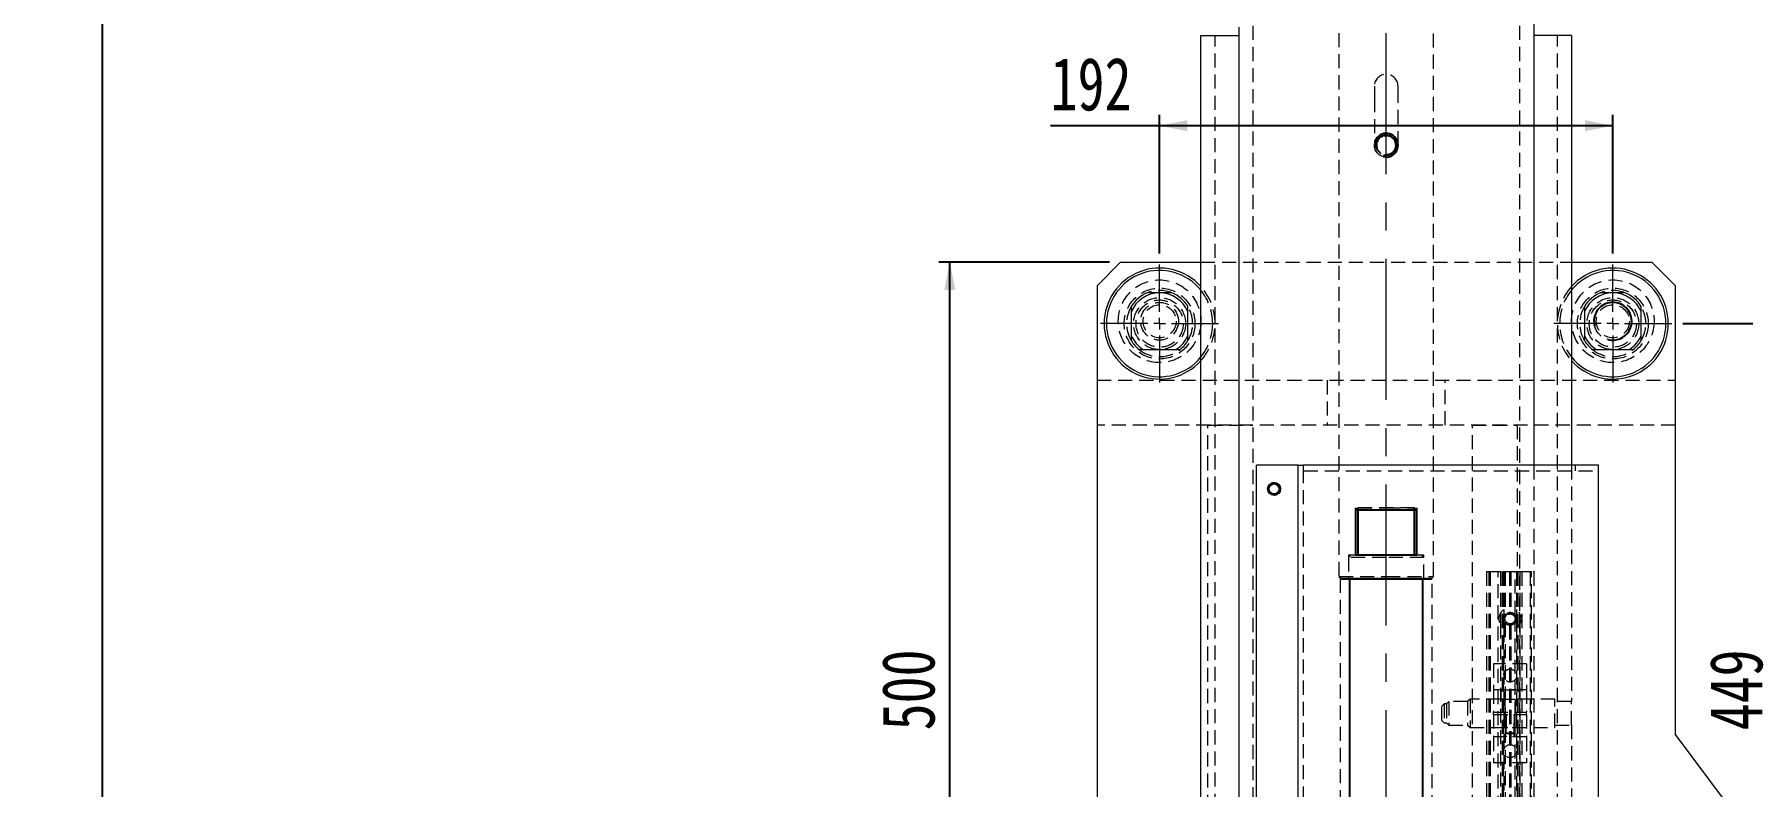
# Model space of a CAD drawing. Header units: millimetres. Extents: x 0 to 3953, y 1 to 2793.
# Drawn here: x 509 to 1233, y 1087 to 1405 of the extents above; entities that cross this region are included whole.
import ezdxf

# ---------------------------------------------------------------- set-up
doc = ezdxf.new("R2010")
doc.units = ezdxf.units.MM
doc.header["$LTSCALE"] = 4.7
doc.linetypes.add('CENTERX2', pattern=[20.32, 12.7, -2.54, 2.54, -2.54])
doc.linetypes.add('HIDDEN', pattern=[1.905, 1.27, -0.635])
doc.layers.add('D', color=1, linetype='Continuous')
doc.layers.add('SLD-0', color=7, linetype='Continuous', lineweight=15)
doc.styles.add('SLDTEXTSTYLE1', font='TXT', dxfattribs={"width": 0.75})
doc.dimstyles.new('SLDDIMSTYLE0', dxfattribs={"dimtxt": 22.38375, "dimasz": 11.75, "dimexe": 0, "dimexo": 0.0625, "dimgap": 5.595937, "dimtad": 1, "dimrnd": 1e-09, "dimzin": 12, "dimdsep": 46, "dimtxsty": 'SLDTEXTSTYLE1', "dimsah": 1, "dimcen": 0.09, "dimadec": 0, "dimazin": 3, "dimtfac": 1, "dimtofl": 0, "dimtmove": 0, "dimatfit": 3, "dimfxl": 0, "dimfrac": 2, "dimtolj": 1, "dimtzin": 12, "dimarcsym": 0})

# ---------------------------------------------------------------- blocks, each defined once
blk = doc.blocks.new('_D_15')
at = {"layer": 'D'}
for p, q in [((986.14, 1312.25), (986.14, 1371.02)), ((1178.14, 1312.25), (1178.14, 1371.02)), ((986.14, 1366.36), (939.98, 1366.36)), ((1178.14, 1366.36), (986.14, 1366.36))]:
    blk.add_line(p, q, dxfattribs=at)
for points in [[(986.14, 1366.36), (997.89, 1364.01), (997.89, 1368.71)], [(1178.14, 1366.36), (1166.39, 1368.71), (1166.39, 1364.01)]]:
    blk.add_solid(points, dxfattribs=at)
at = {"layer": 'D', "insert": (939.98, 1395.22), "char_height": 22.384, "attachment_point": 1, "style": 'SLDTEXTSTYLE1'}
blk.add_mtext('192', dxfattribs=at)
blk = doc.blocks.new('_D_16')
at = {"layer": 'D'}
for p, q in [((1207.8, 1282.59), (1252.66, 1282.59)), ((1248, 1282.59), (1248, 833.59)), ((1207.8, 833.59), (1252.66, 833.59))]:
    blk.add_line(p, q, dxfattribs=at)
for points in [[(1248, 1282.59), (1245.65, 1270.84), (1250.35, 1270.84)], [(1248, 833.59), (1250.35, 845.34), (1245.65, 845.34)]]:
    blk.add_solid(points, dxfattribs=at)
at = {"layer": 'D', "insert": (1219.15, 1110.38), "char_height": 22.384, "attachment_point": 1, "rotation": 90, "style": 'SLDTEXTSTYLE1'}
blk.add_mtext('449', dxfattribs=at)
blk = doc.blocks.new('_D_17')
at = {"layer": 'D'}
for p, q in [((964.99, 1308.59), (892.64, 1308.59)), ((897.29, 808.59), (897.29, 1308.59)), ((964.99, 808.59), (892.64, 808.59))]:
    blk.add_line(p, q, dxfattribs=at)
for points in [[(897.29, 1308.59), (894.94, 1296.84), (899.64, 1296.84)], [(897.29, 808.59), (899.64, 820.34), (894.94, 820.34)]]:
    blk.add_solid(points, dxfattribs=at)
at = {"layer": 'D', "insert": (868.44, 1110.38), "char_height": 22.384, "attachment_point": 1, "rotation": 90, "style": 'SLDTEXTSTYLE1'}
blk.add_mtext('500', dxfattribs=at)
blk = doc.blocks.new('_D_18')
at = {"layer": 'D'}
for p, q in [((1227.49, 2508.59), (533.59, 2508.59)), ((538.24, 2508.59), (538.24, 381.59)), ((727.49, 381.59), (533.59, 381.59))]:
    blk.add_line(p, q, dxfattribs=at)
for points in [[(538.24, 2508.59), (535.89, 2496.84), (540.59, 2496.84)], [(538.24, 381.59), (540.59, 393.34), (535.89, 393.34)]]:
    blk.add_solid(points, dxfattribs=at)
at = {"layer": 'D', "insert": (509.39, 1412.01), "char_height": 22.384, "attachment_point": 1, "rotation": 90, "style": 'SLDTEXTSTYLE1'}
blk.add_mtext('2127', dxfattribs=at)
blk = doc.blocks.new('SW_CENTERMARKSYMBOL_4')
at = {"layer": 'SLD-0', "color": 0}
for p, q in [((0, 5), (0, 25)), ((-5, 0), (-25, 0)), ((0, 0), (-2.5, 0)), ((0, 0), (0, 2.5)), ((0, 0), (0, -2.5)), ((0, 0), (2.5, 0)), ((5, 0), (25, 0)), ((0, -5), (0, -25))]:
    blk.add_line(p, q, dxfattribs=at)
blk = doc.blocks.new('SW_CENTERMARKSYMBOL_5')
at = {"layer": 'SLD-0', "color": 0}
for p, q in [((0, 5), (0, 25)), ((-5, 0), (-25, 0)), ((0, 0), (-2.5, 0)), ((0, 0), (0, 2.5)), ((0, 0), (0, -2.5)), ((0, 0), (2.5, 0)), ((5, 0), (25, 0)), ((0, -5), (0, -25))]:
    blk.add_line(p, q, dxfattribs=at)

msp = doc.modelspace()

# ---------------------------------------------------------------- linework, layer by layer
at = {"color": 7, "linetype": 'HIDDEN', "lineweight": 0}
for p, q in [((1025.644, 1614.593), (1025.644, 447.593)), ((1138.644, 1614.593), (1138.644, 447.593)), ((1009.644, 504.593), (1009.644, 1404.593)), ((1062.144, 1405.593), (1062.144, 1175.593)), ((1102.144, 1175.593), (1102.144, 1405.593)), ((1154.644, 504.593), (1154.644, 1404.593)), ((1077.144, 1383.093), (1077.144, 1378.093)), ((1087.144, 1378.093), (1087.144, 1383.093)), ((1077.144, 1378.093), (1077.144, 1358.093)), ((1087.144, 1358.093), (1087.144, 1378.093)), ((1003.644, 1308.593), (1160.644, 1308.593)), ((959.644, 1258.593), (1204.644, 1258.593)), ((1057.144, 1258.593), (1057.144, 1239.593)), ((1107.144, 1239.593), (1107.144, 1258.593)), ((1204.644, 1239.593), (959.644, 1239.593)), ((1006.644, 1239.593), (1025.644, 1239.593)), ((1006.644, 808.593), (1006.644, 1239.593)), ((1118.644, 808.593), (1118.644, 1239.593)), ((1118.644, 1239.593), (1137.644, 1239.593)), ((1137.644, 1239.593), (1137.644, 1177.593)), ((1047.144, 722.593), (1047.144, 1222.593)), ((1047.144, 1220.293), (1047.144, 1222.593)), ((1047.144, 1220.293), (1172.144, 1220.293)), ((1144.644, 1222.593), (1144.644, 1177.593)), ((1160.644, 1222.593), (1160.644, 1122.593)), ((1162.144, 1222.593), (1162.144, 1220.293)), ((1070.144, 1204.593), (1069.144, 1203.593)), ((1082.144, 1203.593), (1069.144, 1203.593)), ((1069.144, 1203.593), (1069.144, 1184.593)), ((1094.144, 1204.593), (1070.144, 1204.593)), ((1070.144, 1204.593), (1082.144, 1204.593)), ((1070.144, 1204.593), (1070.144, 1184.593)), ((1082.144, 1204.593), (1094.144, 1204.593)), ((1095.144, 1203.593), (1082.144, 1203.593)), ((1094.144, 1184.593), (1094.144, 1204.593)), ((1095.144, 1203.593), (1094.144, 1204.593)), ((1095.144, 1184.593), (1095.144, 1203.593)), ((1098.144, 1184.593), (1066.144, 1184.593)), ((1066.144, 1184.593), (1066.144, 1174.593)), ((1067.144, 1184.593), (1066.144, 1183.593)), ((1082.144, 1183.593), (1066.144, 1183.593)), ((1066.144, 1183.593), (1066.144, 1174.593)), ((1098.144, 1183.593), (1082.144, 1183.593)), ((1098.144, 1183.593), (1097.144, 1184.593)), ((1098.144, 1174.593), (1098.144, 1184.593)), ((1098.144, 1174.593), (1098.144, 1183.593)), ((1062.144, 1175.593), (1082.144, 1175.593)), ((1062.144, 1175.593), (1063.144, 1174.593)), ((1062.644, 1174.593), (1082.144, 1174.593)), ((1062.644, 1174.593), (1062.644, 575.593)), ((1082.144, 1175.593), (1102.144, 1175.593)), ((1098.144, 1174.593), (1101.644, 1174.593)), ((1101.144, 1174.593), (1102.144, 1175.593)), ((1101.644, 575.593), (1101.644, 1174.593)), ((1124.644, 1177.593), (1124.644, 727.593)), ((1124.644, 1177.593), (1124.944, 1177.593)), ((1124.944, 1177.593), (1131.694, 1177.593)), ((1125.644, 1177.593), (1125.644, 727.593)), ((1126.144, 1177.593), (1126.144, 727.593)), ((1129.644, 727.593), (1129.644, 1177.593)), ((1130.494, 1177.593), (1130.494, 1159.904)), ((1131.337, 1177.593), (1131.337, 727.593)), ((1131.644, 1177.593), (1131.644, 727.593)), ((1131.694, 1177.593), (1131.994, 1177.593)), ((1131.994, 1177.593), (1131.994, 1161.535)), ((1131.994, 1177.593), (1134.337, 1177.593)), ((1132.494, 1177.593), (1132.494, 1159.319)), ((1134.337, 1177.593), (1134.337, 1160.326)), ((1134.337, 1177.593), (1134.644, 1177.593)), ((1134.644, 1177.593), (1134.644, 1160.343)), ((1134.644, 1177.593), (1134.951, 1177.593)), ((1134.951, 1177.593), (1134.951, 1160.326)), ((1134.951, 1177.593), (1137.294, 1177.593)), ((1136.794, 1159.322), (1136.794, 1177.593)), ((1137.294, 1177.593), (1137.294, 1161.535)), ((1137.294, 1177.593), (1137.594, 1177.593)), ((1137.594, 1177.593), (1144.344, 1177.593)), ((1137.644, 1177.593), (1137.644, 727.593)), ((1137.951, 1177.593), (1137.951, 727.593)), ((1138.794, 1177.593), (1138.794, 1159.904)), ((1139.644, 1177.593), (1139.644, 727.593)), ((1143.144, 1177.593), (1143.144, 727.593)), ((1143.644, 727.593), (1143.644, 1177.593)), ((1144.344, 1177.593), (1144.644, 1177.593)), ((1144.644, 1177.593), (1144.644, 727.593)), ((1130.494, 1159.904), (1130.494, 1155.282)), ((1131.994, 1161.535), (1131.994, 1158.328)), ((1134.144, 1159.632), (1134.427, 1159.656)), ((1134.786, 1160.327), (1134.33, 1160.324)), ((1134.644, 1160.343), (1135.053, 1160.297)), ((1137.294, 1161.535), (1137.294, 1158.328)), ((1138.794, 1155.282), (1138.794, 1159.904)), ((1130.494, 1155.282), (1130.494, 749.904)), ((1131.994, 1156.858), (1131.994, 1153.651)), ((1131.994, 1153.651), (1131.994, 751.535)), ((1132.494, 1155.863), (1132.494, 749.319)), ((1134.337, 1154.86), (1134.337, 750.326)), ((1134.644, 1154.843), (1134.644, 750.343)), ((1134.951, 1154.86), (1134.951, 750.326)), ((1136.794, 749.322), (1136.794, 1155.867)), ((1137.294, 1156.858), (1137.294, 1153.651)), ((1137.294, 1153.651), (1137.294, 751.535)), ((1138.794, 1155.282), (1138.794, 749.904)), ((1141.644, 1138.593), (1127.644, 1138.593)), ((1127.644, 1138.593), (1127.644, 1127.593)), ((1141.644, 1138.593), (1141.644, 1127.593)), ((1108.644, 1122.593), (1107.644, 1121.593)), ((1108.644, 1122.593), (1108.644, 1112.593)), ((1116.644, 1122.593), (1108.644, 1122.593)), ((1117.644, 1123.593), (1116.644, 1122.593)), ((1116.644, 1122.593), (1116.644, 1112.593)), ((1117.644, 1123.593), (1117.644, 1111.593)), ((1130.644, 1123.593), (1117.644, 1123.593)), ((1141.644, 1127.593), (1127.644, 1127.593)), ((1127.644, 1127.593), (1127.644, 1118.093)), ((1130.644, 1123.593), (1127.644, 1123.593)), ((1130.619, 1127.593), (1130.644, 1127.568)), ((1130.644, 1127.568), (1138.644, 1127.568)), ((1130.644, 1127.568), (1130.644, 1123.593)), ((1130.644, 1123.593), (1138.644, 1123.593)), ((1132.394, 1123.593), (1132.394, 1118.093)), ((1136.894, 1118.093), (1136.894, 1123.593)), ((1138.644, 1127.568), (1138.669, 1127.593)), ((1138.644, 1123.593), (1138.644, 1127.568)), ((1153.644, 1123.593), (1138.644, 1123.593)), ((1141.644, 1123.593), (1138.644, 1123.593)), ((1141.644, 1127.593), (1141.644, 1118.093)), ((1153.644, 1111.593), (1153.644, 1123.593)), ((1160.644, 1122.593), (1153.644, 1122.593)), ((1160.644, 1112.593), (1160.644, 1122.593)), ((1106.644, 1121.593), (1105.644, 1120.593)), ((1105.644, 1114.593), (1105.644, 1120.593)), ((1106.644, 1121.593), (1106.644, 1113.593)), ((1107.644, 1121.593), (1106.644, 1121.593)), ((1107.644, 1121.593), (1107.644, 1113.593)), ((1127.644, 1118.093), (1141.644, 1118.093)), ((1127.644, 1117.093), (1127.644, 1118.093)), ((1127.644, 1117.093), (1127.644, 1107.593)), ((1127.644, 1117.093), (1141.644, 1117.093)), ((1132.994, 1117.093), (1132.994, 1107.593)), ((1136.294, 1107.593), (1136.294, 1117.093)), ((1141.644, 1117.093), (1141.644, 1118.093)), ((1141.644, 1117.093), (1141.644, 1107.593)), ((1105.644, 1114.593), (1106.644, 1113.593)), ((1106.644, 1113.593), (1107.644, 1113.593)), ((1107.644, 1113.593), (1108.644, 1112.593)), ((1108.644, 1112.593), (1116.644, 1112.593)), ((1116.644, 1112.593), (1117.644, 1111.593)), ((1117.644, 1111.593), (1153.644, 1111.593)), ((1127.644, 1111.593), (1141.644, 1111.593)), ((1141.644, 1107.593), (1127.644, 1107.593)), ((1127.644, 1107.593), (1127.644, 1096.593)), ((1141.644, 1107.593), (1141.644, 1096.593)), ((1153.644, 1112.593), (1160.644, 1112.593)), ((1160.644, 1112.593), (1160.644, 792.593)), ((1141.644, 1096.593), (1127.644, 1096.593))]:
    msp.add_line(p, q, dxfattribs=at)
at = {"color": 7, "linetype": 'Continuous', "lineweight": 15}
for p, q in [((1144.644, 1614.593), (1144.644, 1222.593)), ((1003.644, 1404.593), (1019.644, 1404.593)), ((1003.644, 614.259), (1003.644, 1404.593)), ((1019.644, 1408.093), (1019.644, 699.593)), ((1160.644, 1404.593), (1144.644, 1404.593)), ((1160.644, 1404.593), (1160.644, 1222.593)), ((969.644, 1308.593), (959.644, 1298.593)), ((969.644, 1308.593), (1003.644, 1308.593)), ((1160.644, 1308.593), (1194.644, 1308.593)), ((1204.644, 1298.593), (1194.644, 1308.593)), ((959.644, 1298.593), (959.644, 818.593)), ((1204.644, 1108.593), (1204.644, 1298.593)), ((974.144, 1289.804), (974.144, 1287.593)), ((1166.144, 1289.804), (1166.144, 1287.593)), ((974.144, 1287.593), (974.144, 1277.593)), ((998.144, 1277.593), (998.144, 1287.593)), ((1166.144, 1287.593), (1166.144, 1277.593)), ((1190.144, 1277.593), (1190.144, 1287.593)), ((998.144, 1275.382), (998.144, 1277.593)), ((1190.144, 1275.382), (1190.144, 1277.593)), ((979.216, 1271.593), (993.072, 1271.593)), ((993.072, 1271.593), (994.804, 1271.593)), ((1171.216, 1271.593), (1185.072, 1271.593)), ((1185.072, 1271.593), (1186.804, 1271.593)), ((1027.144, 722.593), (1027.144, 1222.593)), ((1044.844, 1222.593), (1027.144, 1222.593)), ((1044.844, 722.593), (1044.844, 1222.593)), ((1044.844, 1222.593), (1046.844, 1222.593)), ((1172.144, 1222.593), (1046.844, 1222.593)), ((1172.144, 722.593), (1172.144, 1222.593)), ((1279.644, 1008.593), (1204.644, 1108.593))]:
    msp.add_line(p, q, dxfattribs=at)
at = {"color": 7, "linetype": 'HIDDEN', "lineweight": 0}
for centre, radius in [((1082.144, 1358.093), 5), ((1082.144, 1358.093), 4.25), ((1082.144, 1358.093), 4), ((986.144, 1283.593), 17.5), ((986.144, 1282.593), 15), ((1178.144, 1283.593), 17.5), ((1178.144, 1282.593), 15), ((986.144, 1282.593), 11), ((986.144, 1282.593), 10), ((986.144, 1283.593), 8), ((986.144, 1283.593), 7), ((1178.144, 1282.593), 11), ((1178.144, 1282.593), 10), ((1178.144, 1283.593), 8), ((1178.144, 1283.593), 7), ((1134.644, 1157.593), 2.1), ((1134.644, 1133.593), 2.75), ((1134.644, 1101.593), 2.75)]:
    msp.add_circle(centre, radius, dxfattribs=at)
at = {"color": 7, "linetype": 'Continuous', "lineweight": 15}
for radius in [2.75, 2.1]:
    msp.add_circle((1034.644, 1212.593), radius, dxfattribs=at)
at = {"color": 7, "linetype": 'HIDDEN', "lineweight": 0}
for centre, radius, start, end in [((1082.144, 1383.093), 5, 0, 180), ((986.144, 1282.593), 14, 68.213211, 111.786789), ((986.144, 1282.593), 23.5, 360, 41.868306), ((986.144, 1282.593), 22.5, 360, 38.942441), ((1178.144, 1282.593), 23.5, 138.131694, 221.868306), ((1178.144, 1282.593), 22.5, 141.057559, 218.942441), ((1178.144, 1282.593), 14, 68.213211, 111.786789), ((986.144, 1282.593), 14, 148.997281, 211.002719), ((986.144, 1282.593), 14, 0, 31.002719), ((1178.144, 1282.593), 14, 148.997281, 211.002719), ((1178.144, 1282.593), 14, 0, 31.002719), ((986.144, 1282.593), 14, 328.997281, 0), ((986.144, 1282.593), 22.5, 321.057559, 360), ((986.144, 1282.593), 23.5, 318.131694, 360), ((1178.144, 1282.593), 14, 328.997281, 0), ((986.144, 1282.593), 14, 232.326139, 308.213211), ((1178.144, 1282.593), 14, 232.326139, 308.213211), ((1134.644, 1157.593), 4.75, 128.393044, 231.606956), ((1134.644, 1157.593), 2.75, 90, 96.415469), ((1134.644, 1157.593), 2.75, 83.584531, 90), ((1134.644, 1157.593), 4.75, 308.393044, 51.606956), ((1134.644, 1157.593), 2.75, 263.584531, 270), ((1134.644, 1157.593), 2.75, 270, 276.415469)]:
    msp.add_arc(centre, radius, start, end, dxfattribs=at)
at = {"color": 7, "linetype": 'Continuous', "lineweight": 15}
for centre, radius, start, end in [((986.144, 1282.593), 23.5, 41.868306, 318.131694), ((986.144, 1282.593), 22.5, 38.942441, 321.057559), ((1178.144, 1282.593), 23.5, 0, 138.131694), ((1178.144, 1282.593), 22.5, 0, 141.057559), ((986.144, 1282.593), 13, 90, 157.380135), ((986.144, 1282.593), 14, 111.786789, 148.997281), ((986.144, 1282.593), 13, 22.619865, 90), ((986.144, 1282.593), 14, 31.002719, 68.213211), ((1178.144, 1282.593), 13, 90, 157.380135), ((1178.144, 1282.593), 14, 111.786789, 148.997281), ((1178.144, 1282.593), 13, 22.619865, 90), ((1178.144, 1282.593), 14, 31.002719, 68.213211), ((1178.144, 1282.593), 22.5, 218.942441, 0), ((1178.144, 1282.593), 23.5, 221.868306, 0), ((986.144, 1282.593), 13, 202.619865, 237.795772), ((986.144, 1282.593), 14, 211.002719, 231.786789), ((986.144, 1282.593), 13, 302.204228, 337.380135), ((986.144, 1282.593), 14, 308.213211, 328.997281), ((1178.144, 1282.593), 13, 202.619865, 237.795772), ((1178.144, 1282.593), 14, 211.002719, 231.786789), ((1178.144, 1282.593), 13, 302.204228, 337.380135), ((1178.144, 1282.593), 14, 308.213211, 328.997281)]:
    msp.add_arc(centre, radius, start, end, dxfattribs=at)
for points, knots in [([(986.144, 1295.593), (985.843, 1295.593), (984.814, 1295.593), (983.05, 1295.593), (981.654, 1295.593), (980.948, 1295.593)], [0, 0, 0, 0, 0.1700565, 0.5804461, 1, 1, 1, 1]), ([(991.34, 1295.593), (990.625, 1295.593), (988.943, 1295.593), (987.166, 1295.593), (986.144, 1295.593)], [0, 0, 0, 0, 0.4250878, 1, 1, 1, 1]), ([(998.144, 1287.593), (998.144, 1288.067), (998.144, 1288.817), (998.144, 1289.539), (998.144, 1289.804)], [0, 0, 0, 0, 0.6332145, 1, 1, 1, 1]), ([(1178.144, 1295.593), (1177.843, 1295.593), (1176.814, 1295.593), (1175.05, 1295.593), (1173.654, 1295.593), (1172.948, 1295.593)], [0, 0, 0, 0, 0.1700565, 0.5804461, 1, 1, 1, 1]), ([(1183.34, 1295.593), (1182.625, 1295.593), (1180.943, 1295.593), (1179.166, 1295.593), (1178.144, 1295.593)], [0, 0, 0, 0, 0.425087, 1, 1, 1, 1]), ([(1190.144, 1287.593), (1190.144, 1288.067), (1190.144, 1288.817), (1190.144, 1289.539), (1190.144, 1289.804)], [0, 0, 0, 0, 0.6332145, 1, 1, 1, 1]), ([(974.144, 1277.593), (974.144, 1277.467), (974.144, 1276.714), (974.144, 1275.987), (974.144, 1275.382)], [0, 0, 0, 0, 0.1665189, 1, 1, 1, 1]), ([(1166.144, 1277.593), (1166.144, 1277.467), (1166.144, 1276.714), (1166.144, 1275.987), (1166.144, 1275.382)], [0, 0, 0, 0, 0.1665189, 1, 1, 1, 1]), ([(977.484, 1271.593), (977.6, 1271.593), (978.168, 1271.593), (978.751, 1271.593), (979.216, 1271.593)], [0, 0, 0, 0, 0.2043743, 1, 1, 1, 1]), ([(1169.484, 1271.593), (1169.6, 1271.593), (1170.168, 1271.593), (1170.751, 1271.593), (1171.216, 1271.593)], [0, 0, 0, 0, 0.2043711, 1, 1, 1, 1])]:
    msp.add_open_spline(points, degree=3, knots=knots, dxfattribs=at)
at = {"color": 7, "linetype": 'HIDDEN', "lineweight": 0}
for points, knots in [([(1130.794, 1160.375), (1130.736, 1160.292), (1130.652, 1160.171), (1130.564, 1160.026), (1130.521, 1159.953), (1130.5, 1159.915), (1130.494, 1159.904), (1130.494, 1159.904), (1130.494, 1159.904)], [0, 0, 0, 0, 0.4387789, 0.6443719, 0.8117185, 0.9021453, 0.9795697, 1, 1, 1, 1]), ([(1131.694, 1161.316), (1131.734, 1161.347), (1131.807, 1161.404), (1131.899, 1161.47), (1131.962, 1161.513), (1131.991, 1161.533), (1131.993, 1161.534), (1131.994, 1161.535)], [0, 0, 0, 0, 0.2881456, 0.5218485, 0.7154934, 0.9101852, 1, 1, 1, 1]), ([(1134.337, 1154.86), (1134.041, 1154.922), (1133.452, 1155.047), (1132.704, 1155.578), (1132.147, 1156.315), (1131.866, 1157.216), (1131.9, 1158.129), (1132.202, 1158.953), (1132.749, 1159.651), (1133.488, 1160.154), (1134.07, 1160.272), (1134.337, 1160.326)], [0, 0, 0, 0, 0.1111744, 0.2221075, 0.3388707, 0.4575104, 0.5667641, 0.6706551, 0.7809306, 0.8996135, 1, 1, 1, 1]), ([(1132.743, 1159.571), (1132.68, 1159.51), (1132.547, 1159.381), (1132.478, 1159.287), (1132.521, 1159.336), (1132.609, 1159.468), (1132.733, 1159.566), (1132.747, 1159.577)], [0, 0, 0, 0, 0.2106239, 0.4427906, 0.6760172, 0.9643574, 1, 1, 1, 1]), ([(1134.951, 1160.326), (1135.246, 1160.263), (1135.836, 1160.139), (1136.583, 1159.607), (1137.141, 1158.87), (1137.421, 1157.969), (1137.388, 1157.056), (1137.085, 1156.233), (1136.539, 1155.535), (1135.799, 1155.031), (1135.218, 1154.914), (1134.951, 1154.86)], [0, 0, 0, 0, 0.1111744, 0.2221076, 0.3388708, 0.4575103, 0.5667641, 0.6706553, 0.7809305, 0.8996135, 1, 1, 1, 1]), ([(1136.576, 1159.536), (1136.621, 1159.495), (1136.741, 1159.385), (1136.799, 1159.3), (1136.785, 1159.318), (1136.782, 1159.322)], [0, 0, 0, 0, 0.3174232, 0.8419171, 1, 1, 1, 1]), ([(1137.294, 1161.535), (1137.296, 1161.533), (1137.301, 1161.53), (1137.34, 1161.503), (1137.398, 1161.463), (1137.479, 1161.405), (1137.548, 1161.352), (1137.587, 1161.321), (1137.594, 1161.316)], [0, 0, 0, 0, 0.1664268, 0.3324303, 0.5080636, 0.7116911, 0.9541179, 1, 1, 1, 1]), ([(1138.794, 1159.904), (1138.793, 1159.905), (1138.791, 1159.909), (1138.771, 1159.945), (1138.723, 1160.027), (1138.632, 1160.177), (1138.544, 1160.303), (1138.494, 1160.375)], [0, 0, 0, 0, 0.0775266, 0.1742491, 0.3289288, 0.6154207, 1, 1, 1, 1]), ([(1130.494, 1155.282), (1130.495, 1155.28), (1130.497, 1155.276), (1130.517, 1155.24), (1130.564, 1155.159), (1130.656, 1155.008), (1130.744, 1154.883), (1130.794, 1154.811)], [0, 0, 0, 0, 0.0775431, 0.1742713, 0.3289017, 0.6154065, 1, 1, 1, 1]), ([(1131.994, 1153.651), (1131.991, 1153.652), (1131.986, 1153.656), (1131.947, 1153.682), (1131.889, 1153.723), (1131.809, 1153.781), (1131.74, 1153.833), (1131.7, 1153.865), (1131.694, 1153.87)], [0, 0, 0, 0, 0.1664448, 0.3324553, 0.5080531, 0.7117433, 0.9541803, 1, 1, 1, 1]), ([(1134.644, 1154.843), (1134.436, 1154.857), (1134.021, 1154.885), (1133.417, 1155.106), (1132.899, 1155.439), (1132.602, 1155.743), (1132.488, 1155.886), (1132.502, 1155.867), (1132.506, 1155.863)], [0, 0, 0, 0, 0.1749814, 0.3492647, 0.5824235, 0.8187097, 0.9580136, 1, 1, 1, 1]), ([(1134.648, 1155.523), (1134.526, 1155.514), (1134.357, 1155.502), (1134.191, 1155.542), (1134.144, 1155.553)], [0, 0, 0, 0, 0.7181042, 1, 1, 1, 1]), ([(1134.35, 1154.859), (1134.352, 1154.859), (1134.543, 1154.817), (1134.752, 1154.84), (1134.958, 1154.862)], [0, 0, 0, 0, 0.0115929, 1, 1, 1, 1]), ([(1136.784, 1155.867), (1136.78, 1155.862), (1136.767, 1155.849), (1136.678, 1155.717), (1136.554, 1155.619), (1136.541, 1155.609)], [0, 0, 0, 0, 0.3619855, 0.9298096, 1, 1, 1, 1]), ([(1136.715, 1157.734), (1136.729, 1157.585), (1136.755, 1157.308), (1136.662, 1157.054), (1136.62, 1156.936)], [0, 0, 0, 0, 0.5390092, 1, 1, 1, 1]), ([(1137.594, 1153.87), (1137.554, 1153.839), (1137.481, 1153.782), (1137.388, 1153.716), (1137.326, 1153.672), (1137.297, 1153.653), (1137.295, 1153.651), (1137.294, 1153.651)], [0, 0, 0, 0, 0.2880864, 0.5218009, 0.7154553, 0.9101808, 1, 1, 1, 1]), ([(1138.494, 1154.811), (1138.551, 1154.893), (1138.636, 1155.015), (1138.724, 1155.159), (1138.766, 1155.233), (1138.787, 1155.27), (1138.793, 1155.281), (1138.794, 1155.282), (1138.794, 1155.282)], [0, 0, 0, 0, 0.4387184, 0.6443823, 0.8116739, 0.9021436, 0.9795693, 1, 1, 1, 1])]:
    msp.add_open_spline(points, degree=3, knots=knots, dxfattribs=at)
at = {"layer": 'D'}
for p, q in [((1069.144, 1204.593), (1069.144, 1184.593)), ((1069.144, 1203.593), (1069.144, 1184.593)), ((1095.099, 1203.593), (1069.144, 1203.593)), ((1070.144, 1204.593), (1070.144, 1184.593)), ((1070.144, 1204.593), (1070.144, 1184.593)), ((1094.144, 1184.593), (1094.144, 1204.593)), ((1094.144, 1184.593), (1094.144, 1204.593)), ((1095.144, 1203.593), (1095.099, 1203.593)), ((1095.144, 1184.593), (1095.144, 1204.593)), ((1095.144, 1184.593), (1095.144, 1203.593)), ((1095.099, 1184.593), (1069.188, 1184.593)), ((1095.144, 1184.593), (1095.099, 1184.593)), ((1101.598, 1174.593), (1062.689, 1174.593)), ((1063.144, 1174.593), (1063.052, 1174.593)), ((1063.144, 1174.593), (1063.321, 1174.593)), ((1063.32, 1174.593), (1101.144, 1174.593)), ((1066.144, 1174.593), (1066.323, 1174.593)), ((1066.144, 1174.593), (1066.323, 1174.593)), ((1066.144, 1174.593), (1066.323, 1174.593)), ((1066.322, 1174.593), (1098.144, 1174.593)), ((1066.644, 1174.593), (1066.644, 574.593)), ((1097.644, 574.593), (1097.644, 1174.593)), ((1136.744, 1158.949), (1136.557, 1159.149)), ((1132.644, 1117.093), (1132.644, 1109.093)), ((1136.644, 1109.093), (1136.644, 1117.093)), ((1133.878, 1109.093), (1132.644, 1109.093)), ((1136.168, 1109.093), (1132.994, 1109.093)), ((1134.644, 1109.093), (1133.878, 1109.093)), ((1136.644, 1109.093), (1134.644, 1109.093)), ((1136.294, 1109.093), (1136.168, 1109.093))]:
    msp.add_line(p, q, dxfattribs=at)
at = {"layer": 'D', "flags": 128}
msp.add_lwpolyline([(1134.897, 1160.041), (1134.443, 1160.085), (1134.144, 1160.042)], dxfattribs=at)
at = {"layer": 'D'}
for centre, radius in [((1082.144, 1358.093), 5), ((1082.144, 1358.093), 4.172), ((1178.144, 1283.593), 8), ((1034.644, 1212.593), 2.5), ((1134.644, 1157.593), 2.5)]:
    msp.add_arc(centre, radius, 255, 195, dxfattribs=at)
at = {"layer": 'SLD-0', "linetype": 'CENTERX2', "lineweight": 0}
msp.add_line((1082.144, 581.793), (1082.144, 1857.252), dxfattribs=at)

# ---------------------------------------------------------------- block references
at = {"layer": 'SLD-0'}
for name, p in [('SW_CENTERMARKSYMBOL_4', (986.144, 1282.593)), ('SW_CENTERMARKSYMBOL_5', (1178.144, 1282.593))]:
    msp.add_blockref(name, p, dxfattribs=at)

# ---------------------------------------------------------------- dimensions: what is measured, and where the dimension line sits
at = {"layer": 'D'}
for base, p1, p2, picture, middle in [((538.241, 381.593), (1232.144, 2508.593), (732.144, 381.593), '_D_18', (538.241, 1445.093)), ((897.294, 1308.593), (969.644, 808.593), (969.644, 1308.593), '_D_17', (897.294, 1135.188)), ((1248.003, 833.593), (1203.144, 1282.593), (1203.144, 833.593), '_D_16', (1248.003, 1135.188))]:
    dim = msp.add_linear_dim(base=base, p1=p1, p2=p2, angle=90, dimstyle='SLDDIMSTYLE0', dxfattribs=at)
    dim.commit()
    dim.dimension.update_dxf_attribs({"geometry": picture, "text_midpoint": middle, "dimtype": 160})
dim = msp.add_linear_dim(base=(986.144, 1366.362), p1=(1178.144, 1307.593), p2=(986.144, 1307.593), dimstyle='SLDDIMSTYLE0', dxfattribs=at)
dim.commit()
dim.dimension.update_dxf_attribs({"geometry": '_D_15', "text_midpoint": (964.79, 1366.362), "dimtype": 160})

doc.saveas('drawing.dxf')
